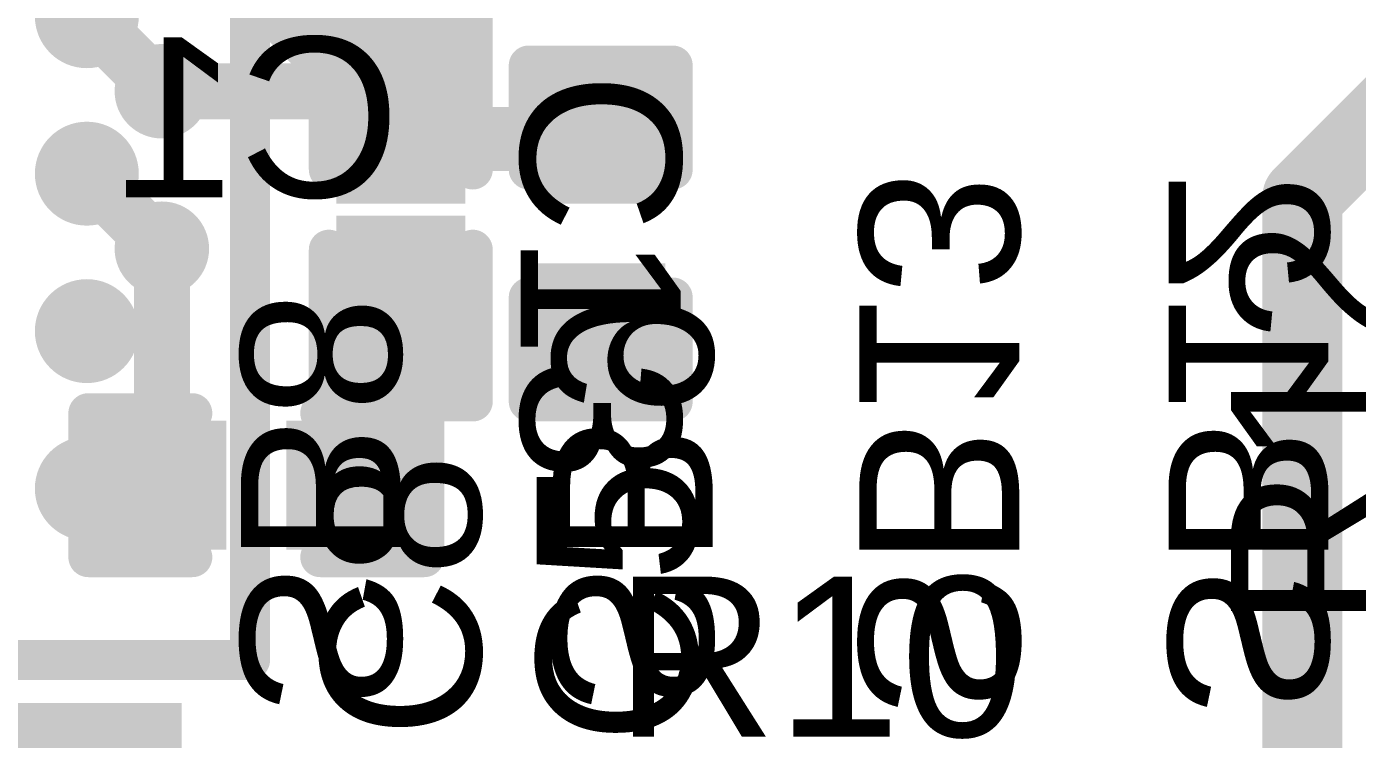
# Model space of a CAD drawing. Header units: inches. Extents: x 28 to 136, y 32 to 73.
# Drawn here: x 46.691 to 50.917, y 59.746 to 62.01 of the extents above; entities that cross this region are included whole.
import ezdxf

# ---------------------------------------------------------------- set-up
doc = ezdxf.new("R2010")
doc.units = ezdxf.units.IN
for name, color, linetype in [('Bottom Layer', 5, 'Continuous'), ('Bottom Overlay', 54, 'Continuous'), ('Bottom Paste', 16, 'Continuous'), ('Bottom Solder', 6, 'Continuous'), ('Top Layer', 1, 'Continuous'), ('Top Overlay', 2, 'Continuous'), ('Top Paste', 8, 'Continuous'), ('Top Solder', 216, 'Continuous'), ('Via Holes', 16, 'Continuous')]:
    doc.layers.add(name, color=color, linetype=linetype)
doc.styles.add('Arial', font='', dxfattribs={"height": 0.2})
doc.styles.get('Arial').set_extended_font_data('Arial')

# ---------------------------------------------------------------- blocks, each defined once
blk = doc.blocks.new('82_VFBGA_7')
at = {"layer": 'Top Layer'}
h = blk.add_hatch(color=1, dxfattribs=at)
edge = h.paths.add_edge_path()
edge.add_arc((2.25000058, -0.75000104), 0.10999978, 0, 360)
h = blk.add_hatch(color=1, dxfattribs=at)
edge = h.paths.add_edge_path()
edge.add_arc((2.25000058, -1.25000004), 0.10999978, 0, 360)
h = blk.add_hatch(color=1, dxfattribs=at)
edge = h.paths.add_edge_path()
edge.add_arc((2.25000058, -1.74999904), 0.10999978, 0, 360)
h = blk.add_hatch(color=1, dxfattribs=at)
edge = h.paths.add_edge_path()
edge.add_arc((2.25000058, -2.25000058), 0.10999978, 0, 360)
at = {"layer": 'Top Paste'}
h = blk.add_hatch(color=8, dxfattribs=at)
edge = h.paths.add_edge_path()
edge.add_arc((2.25000058, -0.75000104), 0.10999978, 0, 360)
h = blk.add_hatch(color=8, dxfattribs=at)
edge = h.paths.add_edge_path()
edge.add_arc((2.25000058, -1.25000004), 0.10999978, 0, 360)
h = blk.add_hatch(color=8, dxfattribs=at)
edge = h.paths.add_edge_path()
edge.add_arc((2.25000058, -1.74999904), 0.10999978, 0, 360)
h = blk.add_hatch(color=8, dxfattribs=at)
edge = h.paths.add_edge_path()
edge.add_arc((2.25000058, -2.25000058), 0.10999978, 0, 360)
at = {"layer": 'Top Solder'}
h = blk.add_hatch(color=216, dxfattribs=at)
edge = h.paths.add_edge_path()
edge.add_arc((2.25000058, -0.75000104), 0.16500094, 0, 360)
h = blk.add_hatch(color=216, dxfattribs=at)
edge = h.paths.add_edge_path()
edge.add_arc((2.25000058, -1.25000004), 0.16500094, 0, 360)
h = blk.add_hatch(color=216, dxfattribs=at)
edge = h.paths.add_edge_path()
edge.add_arc((2.25000058, -1.74999904), 0.16500094, 0, 360)
h = blk.add_hatch(color=216, dxfattribs=at)
edge = h.paths.add_edge_path()
edge.add_arc((2.25000058, -2.25000058), 0.16500094, 0, 360)
at = {"layer": 'Top Overlay', "const_width": 0.127}
for points in [[(2.7686, -2.794), (2.7686, 2.8067)], [(-2.8067, -2.794), (2.7686, -2.794)]]:
    blk.add_lwpolyline(points, dxfattribs=at)
at = {"layer": 'Top Overlay', "const_width": 0.0635}
blk.add_lwpolyline([(2.73685, -2.794, 1), (2.80035, -2.794, 1)], format="xyb", close=True, dxfattribs=at)
blk.add_lwpolyline([(2.73685, -2.794, 1), (2.80035, -2.794, 1)], format="xyb", close=True, dxfattribs=at)
blk = doc.blocks.new('IND_0603__1608_M_______39')
at = {"layer": 'Top Layer'}
for points in [[(-0.999998, 0.4000004699999999), (-0.3999992, 0.4000004699999999), (-0.3999992, -0.4000004699999999), (-0.999998, -0.4000004699999999)], [(0.40000174, 0.4000004699999999), (1.00000054, 0.4000004699999999), (1.00000054, -0.4000004699999999), (0.40000174, -0.4000004699999999)]]:
    blk.add_hatch(color=1, dxfattribs=at).paths.add_polyline_path(points)
at = {"layer": 'Top Paste'}
for points in [[(-0.999998, 0.4000004699999999), (-0.3999992, 0.4000004699999999), (-0.3999992, -0.4000004699999999), (-0.999998, -0.4000004699999999)], [(0.40000174, 0.4000004699999999), (1.00000054, 0.4000004699999999), (1.00000054, -0.4000004699999999), (0.40000174, -0.4000004699999999)]]:
    blk.add_hatch(color=8, dxfattribs=at).paths.add_polyline_path(points)
at = {"layer": 'Top Solder'}
for points in [[(-1.101598, 0.50160047), (-0.2983992, 0.50160047), (-0.2983992, -0.50160047), (-1.101598, -0.50160047)], [(0.29840174, 0.50160047), (1.10160054, 0.50160047), (1.10160054, -0.50160047), (0.29840174, -0.50160047)]]:
    blk.add_hatch(color=216, dxfattribs=at).paths.add_polyline_path(points)
at = {"layer": 'Top Overlay', "const_width": 0.127}
for points in [[(0.2286, 0.4571999999999999), (-0.2032, 0.4571999999999999)], [(0.2286, -0.4571999999999999), (-0.2032, -0.4571999999999999)]]:
    blk.add_lwpolyline(points, dxfattribs=at)
at = {"layer": 'Top Overlay', "const_width": 0.0635}
for points in [[(-0.23495, 0.4571999999999999, 1), (-0.17145, 0.4571999999999999, 1)], [(0.19685, 0.4571999999999999, 1), (0.26035, 0.4571999999999999, 1)], [(-0.23495, -0.4571999999999999, 1), (-0.17145, -0.4571999999999999, 1)], [(0.19685, -0.4571999999999999, 1), (0.26035, -0.4571999999999999, 1)]]:
    blk.add_lwpolyline(points, format="xyb", close=True, dxfattribs=at)
blk = doc.blocks.new('C___0201_B_70')
at = {"layer": 'Bottom Layer'}
for points in [[(-0.4499991, 0.1499997), (-0.1499997, 0.1499997), (-0.1499997, -0.1499997), (-0.4499991, -0.1499997)], [(0.1499997, 0.1499997), (0.4499991, 0.1499997), (0.4499991, -0.1499997), (0.1499997, -0.1499997)]]:
    blk.add_hatch(color=5, dxfattribs=at).paths.add_polyline_path(points)
at = {"layer": 'Bottom Paste'}
for points in [[(-0.4499991, 0.1499997), (-0.1499997, 0.1499997), (-0.1499997, -0.1499997), (-0.4499991, -0.1499997)], [(0.1499997, 0.1499997), (0.4499991, 0.1499997), (0.4499991, -0.1499997), (0.1499997, -0.1499997)]]:
    blk.add_hatch(color=16, dxfattribs=at).paths.add_polyline_path(points)
at = {"layer": 'Bottom Solder'}
for points in [[(-0.50500026, 0.20500086), (-0.09499854, 0.20500086), (-0.09499854, -0.20500086), (-0.50500026, -0.20500086)], [(0.09499854, 0.20500086), (0.50500026, 0.20500086), (0.50500026, -0.20500086), (0.09499854, -0.20500086)]]:
    blk.add_hatch(color=6, dxfattribs=at).paths.add_polyline_path(points)
at = {"layer": 'Bottom Overlay', "const_width": 0.127}
for points in [[(-0.5334, 0.2286), (-0.2032, 0.2286)], [(-0.5334, 0.2286), (-0.5334, -0.2286)], [(0.2032, 0.2286), (0.5334, 0.2286)], [(0.5334, 0.2286), (0.5334, -0.2286)], [(-0.5334, -0.2286), (-0.2032, -0.2286)], [(0.2032, -0.2286), (0.5334, -0.2286)]]:
    blk.add_lwpolyline(points, dxfattribs=at)
at = {"layer": 'Bottom Overlay', "const_width": 0.0635}
for points in [[(-0.5651499999999999, 0.2286, 1), (-0.5016499999999999, 0.2286, 1)], [(-0.5651499999999999, 0.2286, 1), (-0.5016499999999999, 0.2286, 1)], [(-0.23495, 0.2286, 1), (-0.17145, 0.2286, 1)], [(0.17145, 0.2286, 1), (0.23495, 0.2286, 1)], [(0.5016499999999999, 0.2286, 1), (0.5651499999999999, 0.2286, 1)], [(0.5016499999999999, 0.2286, 1), (0.5651499999999999, 0.2286, 1)], [(-0.5651499999999999, -0.2286, 1), (-0.5016499999999999, -0.2286, 1)], [(-0.5651499999999999, -0.2286, 1), (-0.5016499999999999, -0.2286, 1)], [(-0.23495, -0.2286, 1), (-0.17145, -0.2286, 1)], [(0.17145, -0.2286, 1), (0.23495, -0.2286, 1)], [(0.5016499999999999, -0.2286, 1), (0.5651499999999999, -0.2286, 1)], [(0.5016499999999999, -0.2286, 1), (0.5651499999999999, -0.2286, 1)]]:
    blk.add_lwpolyline(points, format="xyb", close=True, dxfattribs=at)
blk = doc.blocks.new('C___0201_79')
at = {"layer": 'Top Layer'}
for points in [[(-0.4499991, 0.1499997), (-0.1499997, 0.1499997), (-0.1499997, -0.1499997), (-0.4499991, -0.1499997)], [(0.1499997, 0.1499997), (0.4499991, 0.1499997), (0.4499991, -0.1499997), (0.1499997, -0.1499997)]]:
    blk.add_hatch(color=1, dxfattribs=at).paths.add_polyline_path(points)
at = {"layer": 'Top Paste'}
for points in [[(-0.4499991, 0.1499997), (-0.1499997, 0.1499997), (-0.1499997, -0.1499997), (-0.4499991, -0.1499997)], [(0.1499997, 0.1499997), (0.4499991, 0.1499997), (0.4499991, -0.1499997), (0.1499997, -0.1499997)]]:
    blk.add_hatch(color=8, dxfattribs=at).paths.add_polyline_path(points)
at = {"layer": 'Top Solder'}
for points in [[(-0.50500026, 0.20500086), (-0.09499854, 0.20500086), (-0.09499854, -0.20500086), (-0.50500026, -0.20500086)], [(0.09499854, 0.20500086), (0.50500026, 0.20500086), (0.50500026, -0.20500086), (0.09499854, -0.20500086)]]:
    blk.add_hatch(color=216, dxfattribs=at).paths.add_polyline_path(points)
at = {"layer": 'Top Overlay', "const_width": 0.127}
for points in [[(-0.5334, 0.2286), (-0.2032, 0.2286)], [(-0.5334, 0.2286), (-0.5334, -0.2286)], [(0.2032, 0.2286), (0.5334, 0.2286)], [(0.5334, 0.2286), (0.5334, -0.2286)], [(-0.5334, -0.2286), (-0.2032, -0.2286)], [(0.2032, -0.2286), (0.5334, -0.2286)]]:
    blk.add_lwpolyline(points, dxfattribs=at)
at = {"layer": 'Top Overlay', "const_width": 0.0635}
for points in [[(-0.5651499999999999, 0.2286, 1), (-0.5016499999999999, 0.2286, 1)], [(-0.5651499999999999, 0.2286, 1), (-0.5016499999999999, 0.2286, 1)], [(-0.23495, 0.2286, 1), (-0.17145, 0.2286, 1)], [(0.17145, 0.2286, 1), (0.23495, 0.2286, 1)], [(0.5016499999999999, 0.2286, 1), (0.5651499999999999, 0.2286, 1)], [(0.5016499999999999, 0.2286, 1), (0.5651499999999999, 0.2286, 1)], [(-0.5651499999999999, -0.2286, 1), (-0.5016499999999999, -0.2286, 1)], [(-0.5651499999999999, -0.2286, 1), (-0.5016499999999999, -0.2286, 1)], [(-0.23495, -0.2286, 1), (-0.17145, -0.2286, 1)], [(0.17145, -0.2286, 1), (0.23495, -0.2286, 1)], [(0.5016499999999999, -0.2286, 1), (0.5651499999999999, -0.2286, 1)], [(0.5016499999999999, -0.2286, 1), (0.5651499999999999, -0.2286, 1)]]:
    blk.add_lwpolyline(points, format="xyb", close=True, dxfattribs=at)
blk = doc.blocks.new('C___0201_82')
at = {"layer": 'Top Layer'}
for points in [[(-0.4499991, 0.1499997), (-0.1499997, 0.1499997), (-0.1499997, -0.1499997), (-0.4499991, -0.1499997)], [(0.1499997, 0.1499997), (0.4499991, 0.1499997), (0.4499991, -0.1499997), (0.1499997, -0.1499997)]]:
    blk.add_hatch(color=1, dxfattribs=at).paths.add_polyline_path(points)
at = {"layer": 'Top Paste'}
for points in [[(-0.4499991, 0.1499997), (-0.1499997, 0.1499997), (-0.1499997, -0.1499997), (-0.4499991, -0.1499997)], [(0.1499997, 0.1499997), (0.4499991, 0.1499997), (0.4499991, -0.1499997), (0.1499997, -0.1499997)]]:
    blk.add_hatch(color=8, dxfattribs=at).paths.add_polyline_path(points)
at = {"layer": 'Top Solder'}
for points in [[(-0.50500026, 0.20500086), (-0.09499854, 0.20500086), (-0.09499854, -0.20500086), (-0.50500026, -0.20500086)], [(0.09499854, 0.20500086), (0.50500026, 0.20500086), (0.50500026, -0.20500086), (0.09499854, -0.20500086)]]:
    blk.add_hatch(color=216, dxfattribs=at).paths.add_polyline_path(points)
at = {"layer": 'Top Overlay', "const_width": 0.127}
for points in [[(-0.5334, 0.2286), (-0.2032, 0.2286)], [(-0.5334, 0.2286), (-0.5334, -0.2286)], [(0.2032, 0.2286), (0.5334, 0.2286)], [(0.5334, 0.2286), (0.5334, -0.2286)], [(-0.5334, -0.2286), (-0.2032, -0.2286)], [(0.2032, -0.2286), (0.5334, -0.2286)]]:
    blk.add_lwpolyline(points, dxfattribs=at)
at = {"layer": 'Top Overlay', "const_width": 0.0635}
for points in [[(-0.5651499999999999, 0.2286, 1), (-0.5016499999999999, 0.2286, 1)], [(-0.5651499999999999, 0.2286, 1), (-0.5016499999999999, 0.2286, 1)], [(-0.23495, 0.2286, 1), (-0.17145, 0.2286, 1)], [(0.17145, 0.2286, 1), (0.23495, 0.2286, 1)], [(0.5016499999999999, 0.2286, 1), (0.5651499999999999, 0.2286, 1)], [(0.5016499999999999, 0.2286, 1), (0.5651499999999999, 0.2286, 1)], [(-0.5651499999999999, -0.2286, 1), (-0.5016499999999999, -0.2286, 1)], [(-0.5651499999999999, -0.2286, 1), (-0.5016499999999999, -0.2286, 1)], [(-0.23495, -0.2286, 1), (-0.17145, -0.2286, 1)], [(0.17145, -0.2286, 1), (0.23495, -0.2286, 1)], [(0.5016499999999999, -0.2286, 1), (0.5651499999999999, -0.2286, 1)], [(0.5016499999999999, -0.2286, 1), (0.5651499999999999, -0.2286, 1)]]:
    blk.add_lwpolyline(points, format="xyb", close=True, dxfattribs=at)
blk = doc.blocks.new('C___0201_B_86')
at = {"layer": 'Bottom Layer'}
for points in [[(-0.4499991, 0.1499997), (-0.1499997, 0.1499997), (-0.1499997, -0.1499997), (-0.4499991, -0.1499997)], [(0.1499997, 0.1499997), (0.4499991, 0.1499997), (0.4499991, -0.1499997), (0.1499997, -0.1499997)]]:
    blk.add_hatch(color=5, dxfattribs=at).paths.add_polyline_path(points)
at = {"layer": 'Bottom Paste'}
for points in [[(-0.4499991, 0.1499997), (-0.1499997, 0.1499997), (-0.1499997, -0.1499997), (-0.4499991, -0.1499997)], [(0.1499997, 0.1499997), (0.4499991, 0.1499997), (0.4499991, -0.1499997), (0.1499997, -0.1499997)]]:
    blk.add_hatch(color=16, dxfattribs=at).paths.add_polyline_path(points)
at = {"layer": 'Bottom Solder'}
for points in [[(-0.50500026, 0.20500086), (-0.09499854, 0.20500086), (-0.09499854, -0.20500086), (-0.50500026, -0.20500086)], [(0.09499854, 0.20500086), (0.50500026, 0.20500086), (0.50500026, -0.20500086), (0.09499854, -0.20500086)]]:
    blk.add_hatch(color=6, dxfattribs=at).paths.add_polyline_path(points)
at = {"layer": 'Bottom Overlay', "const_width": 0.127}
for points in [[(-0.5334, 0.2286), (-0.2032, 0.2286)], [(-0.5334, -0.2286), (-0.5334, 0.2286)], [(0.2032, 0.2286), (0.5334, 0.2286)], [(0.5334, -0.2286), (0.5334, 0.2286)], [(-0.5334, -0.2286), (-0.2032, -0.2286)], [(0.2032, -0.2286), (0.5334, -0.2286)]]:
    blk.add_lwpolyline(points, dxfattribs=at)
at = {"layer": 'Bottom Overlay', "const_width": 0.0635}
for points in [[(-0.5651499999999999, 0.2286, 1), (-0.5016499999999999, 0.2286, 1)], [(-0.5651499999999999, 0.2286, 1), (-0.5016499999999999, 0.2286, 1)], [(-0.23495, 0.2286, 1), (-0.17145, 0.2286, 1)], [(0.17145, 0.2286, 1), (0.23495, 0.2286, 1)], [(0.5016499999999999, 0.2286, 1), (0.5651499999999999, 0.2286, 1)], [(0.5016499999999999, 0.2286, 1), (0.5651499999999999, 0.2286, 1)], [(-0.5651499999999999, -0.2286, 1), (-0.5016499999999999, -0.2286, 1)], [(-0.5651499999999999, -0.2286, 1), (-0.5016499999999999, -0.2286, 1)], [(-0.23495, -0.2286, 1), (-0.17145, -0.2286, 1)], [(0.17145, -0.2286, 1), (0.23495, -0.2286, 1)], [(0.5016499999999999, -0.2286, 1), (0.5651499999999999, -0.2286, 1)], [(0.5016499999999999, -0.2286, 1), (0.5651499999999999, -0.2286, 1)]]:
    blk.add_lwpolyline(points, format="xyb", close=True, dxfattribs=at)

msp = doc.modelspace()

# ---------------------------------------------------------------- hatches: boundary and pattern name
at = {"layer": 'Bottom Layer'}
h = msp.add_hatch(color=5, dxfattribs=at)
edge = h.paths.add_edge_path()
edge.add_arc((47.12008356, 61.80451698), 0.1499997, 0, 360)
h = msp.add_hatch(color=5, dxfattribs=at)
edge = h.paths.add_edge_path()
edge.add_arc((47.12008356, 61.30451798), 0.1499997, 0, 360)
at = {"layer": 'Top Layer'}
h = msp.add_hatch(color=1, dxfattribs=at)
edge = h.paths.add_edge_path()
edge.add_arc((47.12008356, 61.80451698), 0.1499997, 0, 360)
h = msp.add_hatch(color=1, dxfattribs=at)
edge = h.paths.add_edge_path()
edge.add_arc((47.12008356, 61.30451798), 0.1499997, 0, 360)
at = {"layer": 'Via Holes'}
h = msp.add_hatch(color=7, dxfattribs=at)
edge = h.paths.add_edge_path()
edge.add_arc((47.12008356, 61.80451698), 0.07499858, 0, 360)
h = msp.add_hatch(color=7, dxfattribs=at)
edge = h.paths.add_edge_path()
edge.add_arc((47.12008356, 61.30451798), 0.07499858, 0, 360)

# ---------------------------------------------------------------- linework, layer by layer
at = {"layer": 'Bottom Layer', "const_width": 0.1778}
for points in [[(47.12008356, 61.80451698), (47.879, 61.80451698)], [(47.12008356, 60.5536), (47.12008356, 61.30451798)]]:
    msp.add_lwpolyline(points, dxfattribs=at)
at = {"layer": 'Bottom Layer', "const_width": 0.0889}
for points in [[(47.07563355999999, 61.80451698, 1), (47.16453356, 61.80451698, 1)], [(47.83455, 61.80451698, 1), (47.92345, 61.80451698, 1)], [(47.07563355999999, 61.30451798, 1), (47.16453356, 61.30451798, 1)], [(47.07563355999999, 60.5536, 1), (47.16453356, 60.5536, 1)]]:
    msp.add_lwpolyline(points, format="xyb", close=True, dxfattribs=at)
at = {"layer": 'Top Layer'}
for points, const_width in [([(47.00189736, 62.52986732), (47.80516474, 61.72659993999999)], 0.1524), ([(46.88180108, 62.04279946), (47.12008356, 61.80451698)], 0.1778), ([(50.74223532, 61.46749199999999), (51.05582625999999, 61.78108294)], 0.254), ([(47.80516474, 61.72659993999999), (47.8052003, 61.72659993999999)], 0.1524), ([(47.8052003, 61.72659993999999), (47.87896444, 61.6528358)], 0.1524), ([(47.879, 61.65280024), (48.514, 61.65280024)], 0.2032), ([(47.87896444, 61.65280024), (47.87896444, 61.6528358)], 0.1524), ([(46.88180108, 61.54280046), (47.12008356, 61.30451798)], 0.1778), ([(50.74223532, 59.58590572), (50.74223532, 61.46749199999999)], 0.254)]:
    msp.add_lwpolyline(points, dxfattribs=dict(at, const_width=const_width))
for points, const_width in [([(46.83735108, 62.04279946, 1), (46.92625108, 62.04279946, 1)], 0.0889), ([(47.07563355999999, 61.80451698, 1), (47.16453356, 61.80451698, 1)], 0.0889), ([(47.76706474, 61.72659993999999, 1), (47.84326474, 61.72659993999999, 1)], 0.0762), ([(47.76706474, 61.72659993999999, 1), (47.84326474, 61.72659993999999, 1)], 0.0762), ([(47.7671003, 61.72659993999999, 1), (47.8433003, 61.72659993999999, 1)], 0.0762), ([(47.7671003, 61.72659993999999, 1), (47.8433003, 61.72659993999999, 1)], 0.0762), ([(47.8282, 61.65280024, 1), (47.9298, 61.65280024, 1)], 0.1016), ([(48.46319999999999, 61.65280024, 1), (48.5648, 61.65280024, 1)], 0.1016), ([(47.84086444, 61.6528358, 1), (47.91706444, 61.6528358, 1)], 0.0762), ([(47.84086444, 61.6528358, 1), (47.91706444, 61.6528358, 1)], 0.0762), ([(47.84086444, 61.65280024, 1), (47.91706444, 61.65280024, 1)], 0.0762), ([(46.83735108, 61.54280046, 1), (46.92625108, 61.54280046, 1)], 0.0889), ([(50.67873532, 61.46749199999999, 1), (50.80573532, 61.46749199999999, 1)], 0.127), ([(50.67873532, 61.46749199999999, 1), (50.80573532, 61.46749199999999, 1)], 0.127), ([(47.07563355999999, 61.30451798, 1), (47.16453356, 61.30451798, 1)], 0.0889)]:
    msp.add_lwpolyline(points, format="xyb", close=True, dxfattribs=dict(at, const_width=const_width))

# ---------------------------------------------------------------- block references
for name, p in [('82_VFBGA_7', (44.6318005, 62.79280049999999)), ('C___0201_B_86', (47.42008296, 60.5536))]:
    msp.add_blockref(name, p)
for name, p, rotation in [('C___0201_B_70', (47.879, 61.50451757999999), 90), ('C___0201_79', (47.879, 61.35280083999999), 90), ('C___0201_82', (48.514, 61.35280083999999), 90), ('IND_0603__1608_M_______39', (46.08180268, 59.3598), 180)]:
    msp.add_blockref(name, p, dxfattribs=dict(rotation=rotation))

# ---------------------------------------------------------------- texts
at = {"layer": 'Bottom Overlay', "style": 'Arial', "text_generation_flag": 2}
msp.add_text('C1', height=0.508, dxfattribs=at).set_placement((47.879, 61.468))
for s, p in [('SB13', (49.33535218, 59.81728956)), ('SB12', (50.31748382, 59.81728956)), ('SB8', (47.37108128, 59.82568426)), ('SB9', (48.36168128, 59.82568426))]:
    msp.add_text(s, height=0.508, rotation=270, dxfattribs=at).set_placement(p)
at = {"layer": 'Top Overlay', "style": 'Arial'}
for s, rotation, p in [('C13', 270, (48.26008127999999, 61.86619325999999)), ('R12', 90, (51.02345141999999, 60.09600884)), ('C8', 90, (48.13291618, 59.74940552)), ('C5', 90, (48.81871618, 59.73100576))]:
    msp.add_text(s, height=0.508, rotation=rotation, dxfattribs=at).set_placement(p)
msp.add_text('R10', height=0.508, dxfattribs=at).set_placement((48.55874718, 59.7552653))

doc.saveas('drawing.dxf')
